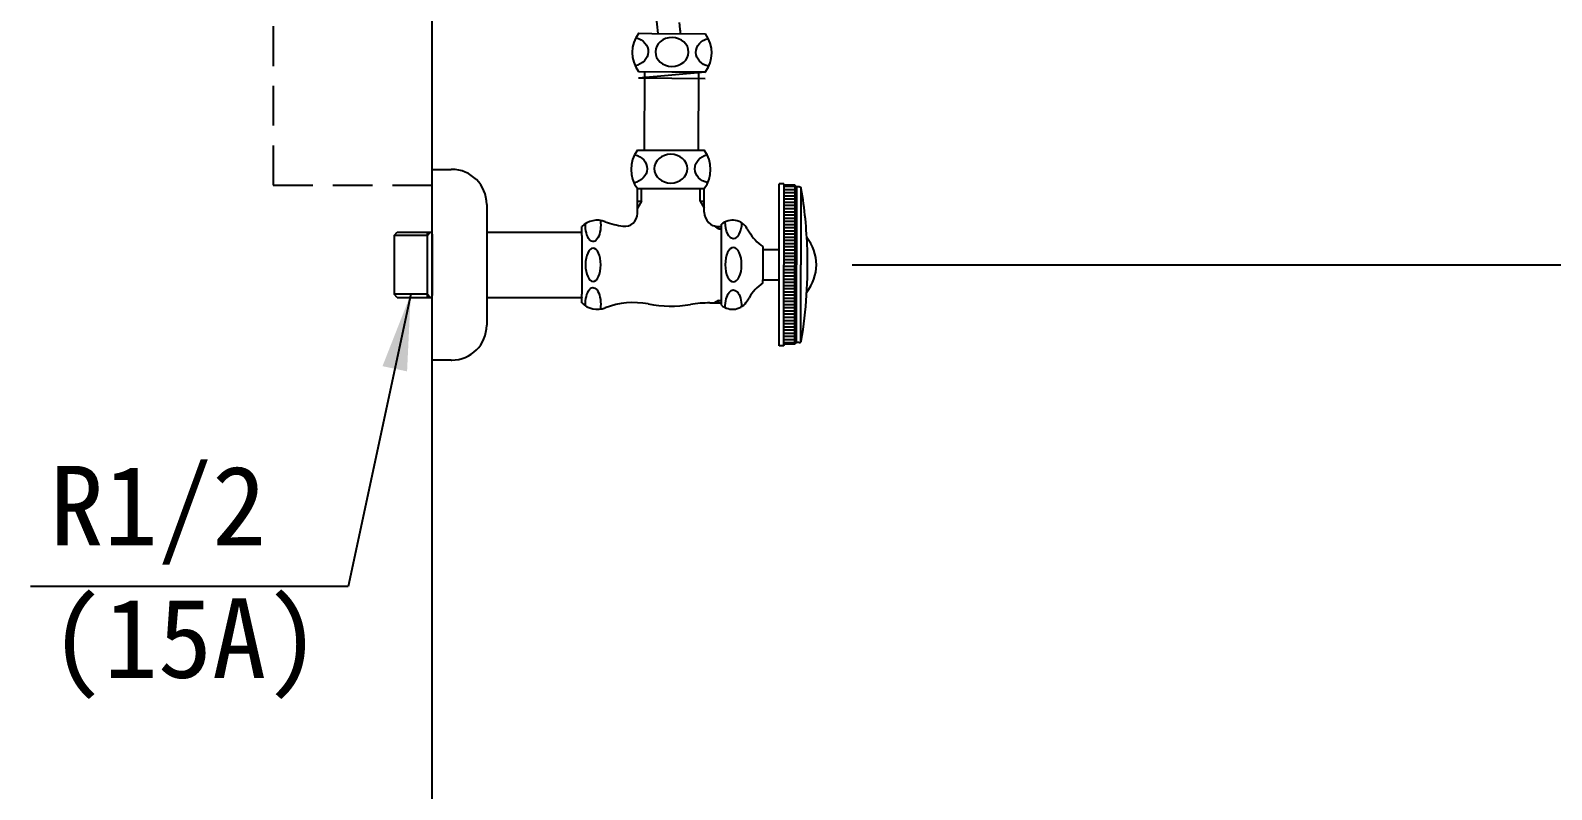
# Model space of a CAD drawing. Extents: x 7905 to 14077, y -986 to 9572.
# Drawn here: x 11269.9 to 11748, y 310.8 to 549.6 of the extents above; entities that cross this region are included whole.
import ezdxf

# ---------------------------------------------------------------- set-up
doc = ezdxf.new("R2010")
doc.units = 0
doc.header["$LTSCALE"] = 20
doc.header["$MEASUREMENT"] = 0
doc.linetypes.add('HIDDEN2', pattern=[0.1875, 0.125, -0.0625])
doc.layers.get('0').update_dxf_attribs({"linetype": 'CONTINUOUS'})
doc.layers.get('DEFPOINTS').update_dxf_attribs({"linetype": 'CONTINUOUS'})
for name, color, linetype in [('2', 2, 'CONTINUOUS'), ('3', 3, 'CONTINUOUS'), ('4', 4, 'CONTINUOUS'), ('SA-DOOR', 4, 'CONTINUOUS')]:
    doc.layers.add(name, color=color, linetype=linetype)
doc.styles.add('ROMANS', font='NanumGothic.ttf')
doc.styles.get("Standard").update_dxf_attribs({"font": 'NanumGothic.ttf'})
doc.dimstyles.get("Standard").update_dxf_attribs({"dimtxt": 2.5, "dimasz": 2, "dimexe": 2, "dimexo": 1, "dimgap": 1.5, "dimtad": 1, "dimdec": 0, "dimlfac": 10, "dimrnd": 0.5, "dimzin": 0, "dimdsep": 46, "dimtxsty": 'Standard', "dimcen": 0, "dimclrt": 2, "dimadec": 0, "dimazin": 0, "dimtfac": 1, "dimtdec": 0, "dimtmove": 0, "dimatfit": 3, "dimfxl": 0, "dimtolj": 1, "dimtzin": 0, "dimarcsym": 0})

# ---------------------------------------------------------------- blocks, each defined once
blk = doc.blocks.new('*D41')
at = {"color": 3, "lineweight": -2}
for p, q in [((11997.61, 750.92), (12039.28, 750.92)), ((12033.28, 726.92), (12033.28, 640.99)), ((12033.28, 499.92), (12033.28, 590.86)), ((11528.25, 475.92), (12039.28, 475.92))]:
    blk.add_line(p, q, dxfattribs=at)
at = {"color": 3}
for points in [[(12029.28, 726.92), (12037.28, 726.92), (12033.28, 750.92)], [(12029.28, 499.92), (12037.28, 499.92), (12033.28, 475.92)]]:
    blk.add_solid(points, dxfattribs=at)
at = {"layer": 'DEFPOINTS', "color": 0}
for p in [(11996.41, 750.92), (11527.05, 475.92), (12033.28, 475.92)]:
    blk.add_point(p, dxfattribs=at)
at = {"color": 2, "insert": (12033.28, 615.92), "char_height": 24, "attachment_point": 5}
blk.add_mtext('\\A1;275', dxfattribs=at)

msp = doc.modelspace()

# ---------------------------------------------------------------- linework, layer by layer
at = {"layer": '3', "color": 2, "linetype": 'HIDDEN2', "ltscale": 5}
for p, q in [((11346.20281, 1000.92399), (11346.20281, 500.92399)), ((11346.20281, 500.92399), (11396.20281, 500.92399))]:
    msp.add_line(p, q, dxfattribs=at)
at = {"layer": '3'}
msp.add_line((11396.20281, 500.92399), (11396.20281, 1000.92399), dxfattribs=at)
at = {"layer": '3', "color": 6}
for p, q in [((11461.00006, 534.69512), (11482.01281, 536.55646)), ((11461.01326, 536.69507), (11482.01281, 536.55646)), ((11462.94538, 536.70111), (11462.78183, 511.92376)), ((11479.94488, 536.57011), (11479.7822, 511.92376)), ((11461.00006, 534.69512), (11481.9996, 534.55651))]:
    msp.add_line(p, q, dxfattribs=at)
at = {"layer": '3'}
msp.add_open_spline([(11467.25877, 548.66364), (11467.10329, 549.96183), (11466.95162, 551.2579), (11466.83679, 552.53351)], degree=3, dxfattribs=at)
msp.add_open_spline([(11474.31646, 548.60158), (11474.29971, 548.74101), (11474.28297, 548.88043), (11474.26623, 549.01986), (11474.26503, 549.02987), (11474.26383, 549.03988), (11474.26262, 549.04989), (11474.19785, 549.58934), (11474.13421, 550.11947), (11474.01485, 551.14872), (11473.95907, 551.64832), (11473.90848, 552.13564)], degree=3, knots=[-0.401196575, -0.401196575, -0.401196575, -0.401196575, -0.026874952, -0.026874952, -0.026874952, 0, 0, 0, 1.448771358, 1.448771358, 2.871453574, 2.871453574, 2.871453574, 2.871453574], dxfattribs=at)
at = {"layer": '4', "color": 3}
for p, q in [((11461.11896, 548.71763), (11465.2688, 548.68114)), ((11465.2688, 548.68114), (11482.11815, 548.53298)), ((11461.01344, 536.7181), (11482.01263, 536.53344))]:
    msp.add_line(p, q, dxfattribs=at)
at = {"layer": '4'}
for p, q in [((11460.70281, 511.92376), (11464.85281, 511.92376)), ((11464.85281, 511.92376), (11481.70281, 511.92376)), ((11396.20281, 505.92446), (11402.20281, 505.92446)), ((11396.20281, 445.92446), (11396.20281, 505.92446)), ((11460.70281, 499.92376), (11481.70281, 499.92376)), ((11460.70281, 492.01213), (11460.70281, 499.92376)), ((11461.95281, 495.92376), (11461.95281, 499.92376)), ((11480.45281, 495.92376), (11480.45281, 499.92376)), ((11481.70281, 492.42376), (11481.70281, 499.92376)), ((11506.70281, 501.42376), (11505.20281, 501.42376)), ((11505.20281, 500.42376), (11505.20281, 501.42376)), ((11505.20281, 475.92376), (11505.20281, 500.42376)), ((11506.70281, 501.22376), (11506.70281, 501.42376)), ((11506.70281, 501.22376), (11506.70281, 475.92376)), ((11510.20281, 500.51228), (11506.70281, 500.51228)), ((11510.20281, 499.51228), (11506.70281, 499.51228)), ((11510.20281, 498.51228), (11506.70281, 498.51228)), ((11510.20281, 497.51228), (11506.70281, 497.51228)), ((11510.20281, 500.92376), (11507.00281, 500.92376)), ((11510.70281, 500.42376), (11510.20281, 500.92376)), ((11510.20281, 500.92376), (11510.20281, 475.92376)), ((11511.52656, 500.42376), (11510.70281, 500.42376)), ((11510.70281, 500.42376), (11510.70281, 475.92376)), ((11512.11799, 499.92376), (11512.11799, 475.92376)), ((11413.32709, 494.92376), (11413.32709, 456.92376)), ((11460.70281, 495.92376), (11461.95281, 495.92376)), ((11461.95281, 495.92376), (11460.70281, 493.7587)), ((11480.45281, 495.92376), (11481.70281, 495.92376)), ((11480.45281, 495.92376), (11481.70281, 493.7587)), ((11510.20281, 496.51228), (11506.70281, 496.51228)), ((11510.20281, 495.51228), (11506.70281, 495.51228)), ((11510.20281, 494.51228), (11506.70281, 494.51228)), ((11510.20281, 493.51228), (11506.70281, 493.51228)), ((11510.20281, 492.51228), (11506.70281, 492.51228)), ((11443.20168, 485.17489), (11443.20168, 487.92265)), ((11486.20281, 487.17376), (11484.90377, 488.11534)), ((11486.20281, 487.92376), (11487.1162, 487.92376)), ((11486.20281, 487.17376), (11486.20281, 487.92376)), ((11487.1162, 487.92376), (11487.1162, 488.64448)), ((11487.1162, 463.92376), (11487.1162, 487.92376)), ((11510.20281, 491.51228), (11506.70281, 491.51228)), ((11510.20281, 490.51228), (11506.70281, 490.51228)), ((11510.20281, 489.51228), (11506.70281, 489.51228)), ((11510.20281, 488.51228), (11506.70281, 488.51228)), ((11384.20281, 485.17446), (11385.20281, 486.17446)), ((11394.70281, 485.17446), (11384.20281, 485.17446)), ((11384.32709, 466.67446), (11384.32709, 485.17446)), ((11385.20281, 486.17446), (11396.20281, 486.17446)), ((11394.70281, 465.67446), (11394.70281, 486.17446)), ((11394.70281, 485.17446), (11395.70281, 486.17446)), ((11396.20281, 485.5575), (11396.20281, 466.29207)), ((11413.20281, 486.17376), (11443.20168, 486.17376)), ((11443.20281, 485.17376), (11443.20281, 466.67376)), ((11486.20281, 487.17376), (11487.1162, 487.17376)), ((11495.22962, 487.24527), (11495.78198, 486.28855)), ((11510.20281, 487.51228), (11506.70281, 487.51228)), ((11510.20281, 486.51228), (11506.70281, 486.51228)), ((11510.20281, 485.51228), (11506.70281, 485.51228)), ((11510.20281, 484.51228), (11506.70281, 484.51228)), ((11510.20281, 483.51228), (11506.70281, 483.51228)), ((11500.1162, 481.6561), (11500.1162, 480.67376)), ((11500.1162, 480.67376), (11500.1162, 471.17376)), ((11500.1162, 480.67376), (11505.20281, 480.67376)), ((11510.20281, 482.51228), (11506.70281, 482.51228)), ((11510.20281, 481.51228), (11506.70281, 481.51228)), ((11510.20281, 480.51228), (11506.70281, 480.51228)), ((11510.20281, 479.51228), (11506.70281, 479.51228)), ((11510.20281, 478.51228), (11506.70281, 478.51228)), ((11505.20281, 450.42376), (11505.20281, 475.92376)), ((11510.20281, 477.51228), (11506.70281, 477.51228)), ((11510.20281, 476.51228), (11506.70281, 476.51228)), ((11506.70281, 450.62376), (11506.70281, 475.92376)), ((11510.20281, 475.33524), (11506.70281, 475.33524)), ((11510.20281, 474.33524), (11506.70281, 474.33524)), ((11510.20281, 450.92376), (11510.20281, 475.92376)), ((11510.70281, 451.42376), (11510.70281, 475.92376)), ((11512.11799, 451.92376), (11512.11799, 475.92376)), ((11500.1162, 471.17376), (11505.20281, 471.17376)), ((11500.1162, 470.19142), (11500.1162, 471.17376)), ((11510.20281, 473.33524), (11506.70281, 473.33524)), ((11510.20281, 472.33524), (11506.70281, 472.33524)), ((11510.20281, 471.33524), (11506.70281, 471.33524)), ((11510.20281, 470.33524), (11506.70281, 470.33524)), ((11510.20281, 469.33524), (11506.70281, 469.33524)), ((11385.20281, 465.67446), (11384.20281, 466.67446)), ((11394.70281, 466.67446), (11384.20281, 466.67446)), ((11385.20281, 465.67446), (11396.20281, 465.67446)), ((11395.70281, 465.67446), (11394.70281, 466.67446)), ((11413.20281, 465.67376), (11443.20281, 465.67376)), ((11443.20281, 463.92376), (11443.20281, 466.67376)), ((11443.20281, 465.67376), (11443.20281, 465.49202)), ((11443.20281, 463.92376), (11443.20281, 465.49202)), ((11483.49101, 463.92376), (11487.1162, 463.92376)), ((11486.20281, 464.67376), (11484.90377, 463.92376)), ((11486.20281, 464.67376), (11487.1162, 464.67376)), ((11486.20281, 463.92376), (11486.20281, 464.67376)), ((11487.1162, 463.20305), (11487.1162, 463.92376)), ((11495.22962, 464.60225), (11495.78198, 465.55897)), ((11510.20281, 468.33524), (11506.70281, 468.33524)), ((11510.20281, 467.33524), (11506.70281, 467.33524)), ((11510.20281, 466.33524), (11506.70281, 466.33524)), ((11510.20281, 465.33524), (11506.70281, 465.33524)), ((11510.20281, 464.33524), (11506.70281, 464.33524)), ((11510.20281, 463.33524), (11506.70281, 463.33524)), ((11510.20281, 462.33524), (11506.70281, 462.33524)), ((11510.20281, 461.33524), (11506.70281, 461.33524)), ((11510.20281, 460.33524), (11506.70281, 460.33524)), ((11510.20281, 459.33524), (11506.70281, 459.33524)), ((11510.20281, 458.33524), (11506.70281, 458.33524)), ((11510.20281, 457.33524), (11506.70281, 457.33524)), ((11510.20281, 456.33524), (11506.70281, 456.33524)), ((11510.20281, 455.33524), (11506.70281, 455.33524)), ((11510.20281, 454.33524), (11506.70281, 454.33524)), ((11506.70281, 450.42376), (11505.20281, 450.42376)), ((11510.20281, 453.33524), (11506.70281, 453.33524)), ((11510.20281, 452.33524), (11506.70281, 452.33524)), ((11510.20281, 451.33524), (11506.70281, 451.33524)), ((11506.70281, 450.42376), (11506.70281, 450.62376)), ((11510.20281, 450.92376), (11507.00281, 450.92376)), ((11510.70281, 451.42376), (11510.20281, 450.92376)), ((11511.52656, 451.42376), (11510.70281, 451.42376)), ((11402.20281, 445.92446), (11396.20281, 445.92446))]:
    msp.add_line(p, q, dxfattribs=at)
at = {"layer": '4', "color": 3}
for centre, start, end in [((11469.06589, 542.64752), 142.6262874, 216.3660827), ((11474.0657, 542.60355), 322.6262874, 36.3660827)]:
    msp.add_arc(centre, 10, start, end, dxfattribs=at)
at = {"layer": '4'}
for centre, radius, start, end in [((11468.70281, 505.92376), 10, 143.1301024, 216.8698976), ((11473.70281, 505.92376), 10, 323.1301024, 36.8698976), ((11402.20281, 494.92446), 11, 89.3526288, 90), ((11402.32709, 494.92376), 11, 0, 90), ((11507.00281, 501.22376), 0.3, 180, 270), ((11511.52656, 499.72376), 0.7, 9.49341, 90), ((11369.20281, 475.92376), 145, 1.9431421, 9.49341), ((11448.10917, 482.93101), 7, 69.0338625, 134.5129364), ((11459.49764, 512.65147), 24.82771, 249.0338625, 262.2883215), ((11456.70281, 492.01213), 4, 262.2883215, 0), ((11486.20281, 492.42376), 4.5, 180, 270), ((11490.59034, 484.56679), 5.35697, 30, 130.4305656), ((11507.90634, 493.28855), 14, 210, 236.1901796), ((11502.94857, 475.87843), 14, 0.2472715, 38.2140733), ((11369.20281, 475.92376), 145, 350.50659, 1.9431421), ((11502.94857, 475.99927), 14, 321.7859267, 359.7527285), ((11507.90634, 458.55897), 14, 123.8098204, 150), ((11448.10917, 468.91651), 7, 225.5, 290.9661375), ((11459.49764, 439.19605), 24.82771, 79.262725, 110.9661375), ((11483.49101, 425.92376), 38, 89.9999974, 99.3048235), ((11490.59034, 467.28073), 5.35697, 229.5694344, 330), ((11471.20281, 500.92376), 38, 259.262726, 279.3048255), ((11402.32709, 456.92376), 11, 270, 0), ((11507.00281, 450.62376), 0.3, 90, 180), ((11511.52656, 452.12376), 0.7, 270, 350.50659), ((11402.20281, 456.92446), 11, 270, 270.6473712)]:
    msp.add_arc(centre, radius, start, end, dxfattribs=at)
at = {"layer": '4', "color": 3, "extrusion": (0, 0, -1)}
for centre, start_param, end_param in [((11458.88561, 542.96463), 1.82411945, 4.498970222), ((11484.34056, 542.7408), 4.942097007, 7.584650449)]:
    msp.add_ellipse(centre, major_axis=(-5.22926, 0.04598), ratio=0.866391406, start_param=start_param, end_param=end_param, dxfattribs=at)
msp.add_ellipse((11471.56779, 542.85311), major_axis=(-5.22926, 0.04598), ratio=0.866391406, dxfattribs=at)
at = {"layer": '4', "extrusion": (0, 0, -1)}
for centre, major_axis, ratio, start_param, end_param in [((11458.52013, 506.15135), (-5.22946, 0), 0.866391406, 1.82411945, 4.498970222), ((11483.97607, 506.15135), (-5.22946, 0), 0.866391406, 4.942097007, 7.584650449), ((11446.76387, 488.42866), (0, -5.21778), 0.460090084, 4.433610919, 7.934687634), ((11490.88146, 489.51604), (0, -5.39901), 0.478204164, 4.790779575, 7.834250848), ((11446.76387, 463.50948), (0, -5.21778), 0.460090084, 1.472185923, 5.009627066), ((11490.88146, 462.60332), (0, -5.39901), 0.478204164, 1.540107538, 4.68362008)]:
    msp.add_ellipse(centre, major_axis=major_axis, ratio=ratio, start_param=start_param, end_param=end_param, dxfattribs=at)
for centre, major_axis, ratio in [((11471.20281, 506.15135), (-5.22946, 0), 0.866391406), ((11446.76387, 475.92376), (0, -5.21778), 0.460090084), ((11490.88146, 475.92376), (0, -5.39901), 0.478204164)]:
    msp.add_ellipse(centre, major_axis=major_axis, ratio=ratio, dxfattribs=at)
at = {"layer": 'SA-DOOR', "color": 7}
msp.add_lwpolyline([(11396.20281, 1275.95857), (14077.19778, 1275.95857), (14077.19778, -893.3024), (11396.20281, -893.3024)], close=True, dxfattribs=at)

# ---------------------------------------------------------------- texts
at = {"layer": '2', "insert": (11275.98956, 375.99556), "char_height": 25, "width": 66.6666667, "attachment_point": 4, "style": 'ROMANS'}
msp.add_mtext('{\\Ftxt|c129;R1/2\\P(15A)}', dxfattribs=at)

# ---------------------------------------------------------------- dimensions: what is measured, and where the dimension line sits
dim = msp.add_linear_dim(base=(12033.28089, 475.92446), p1=(11996.40587, 750.92479), p2=(11527.04608, 475.92446), angle=90, dimstyle='Standard', override={"dimscale": 1.2, "dimtxt": 20, "dimasz": 20, "dimexe": 5, "dimgap": 10, "dimtih": 1, "dimtoh": 1, "dimlfac": 1, "dimzin": 12, "dimclrd": 3, "dimclre": 3, "dimazin": 2, "dimarcsym": 1})
dim.commit()
dim.dimension.update_dxf_attribs({"geometry": '*D41', "text_midpoint": (12033.28089, 615.92439), "dimtype": 160})

# ---------------------------------------------------------------- leaders
msp.add_leader([(11389.45281, 466.67446), (11369.79976, 374.74567), (11269.9046, 374.74567)], dimstyle='Standard', override={"dimscale": 1.2, "dimtxt": 20, "dimasz": 20, "dimexe": 5, "dimgap": 10, "dimtad": 0, "dimtoh": 1, "dimlfac": 1, "dimzin": 12, "dimclrd": 3, "dimclre": 3, "dimazin": 2, "dimarcsym": 1})

doc.saveas('drawing.dxf')
